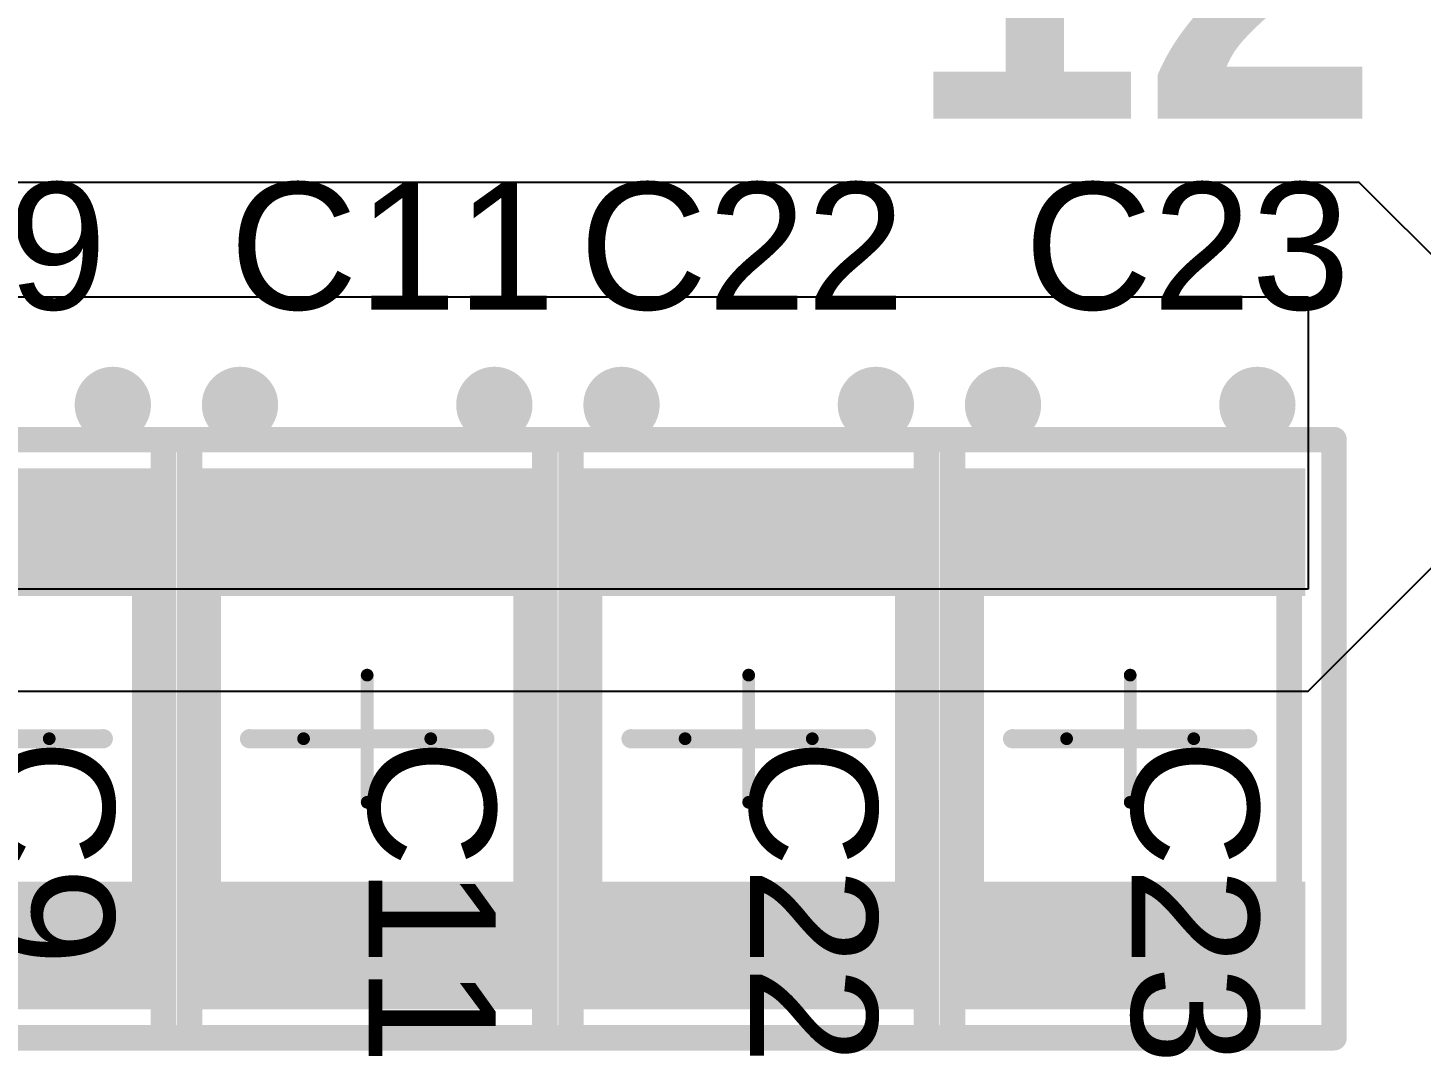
# Model space of a CAD drawing. Header units: inches. Extents: x -1.5 to 75.1, y -0.1 to 70.1.
# Drawn here: x 56.33 to 67.29, y 14.13 to 22.22 of the extents above; entities that cross this region are included whole.
import ezdxf

# ---------------------------------------------------------------- set-up
doc = ezdxf.new("R2010")
doc.units = ezdxf.units.IN
for name, color, linetype in [('Bottom Layer', 5, 'Continuous'), ('Mechanical 13', 56, 'Continuous'), ('Mechanical 15', 56, 'Continuous'), ('Mechanical 16', 56, 'Continuous'), ('Mechanical 5', 56, 'Continuous'), ('Top Layer', 1, 'Continuous'), ('Top Overlay', 2, 'Continuous'), ('Top Paste', 8, 'Continuous'), ('Top Solder', 216, 'Continuous'), ('Via Holes', 16, 'Continuous')]:
    doc.layers.add(name, color=color, linetype=linetype)
doc.styles.add('Arial', font='', dxfattribs={"height": 0.2})
doc.styles.add('Century Gothic_Bold', font='', dxfattribs={"height": 0.2})
doc.styles.get('Arial').set_extended_font_data('Arial')
doc.styles.get('Century Gothic_Bold').set_extended_font_data('Century Gothic', bold=True)

# ---------------------------------------------------------------- blocks, each defined once
blk = doc.blocks.new('1210C_170')
at = {"layer": 'Top Layer'}
for points in [[(-2.102, 1.353), (-1.148, 1.353), (-1.148, -1.353), (-2.102, -1.353)], [(1.148, 1.353), (2.102, 1.353), (2.102, -1.353), (1.148, -1.353)]]:
    blk.add_hatch(color=1, dxfattribs=at).paths.add_polyline_path(points)
at = {"layer": 'Top Paste'}
for points in [[(-2.102, 1.353), (-1.148, 1.353), (-1.148, -1.353), (-2.102, -1.353)], [(1.148, 1.353), (2.102, 1.353), (2.102, -1.353), (1.148, -1.353)]]:
    blk.add_hatch(color=8, dxfattribs=at).paths.add_polyline_path(points)
at = {"layer": 'Top Solder'}
for points in [[(-2.127, 1.378), (-1.123, 1.378), (-1.123, -1.378), (-2.127, -1.378)], [(1.123, 1.378), (2.127, 1.378), (2.127, -1.378), (1.123, -1.378)]]:
    blk.add_hatch(color=216, dxfattribs=at).paths.add_polyline_path(points)
at = {"layer": 'Mechanical 13'}
for points in [[(-1.6, -1.25, 0.2, 0.2, 0), (-1.6, 1.25, 0.2, 0.2, 0)], [(1.6, 1.25, 0.2, 0.2, 0), (-1.6, 1.25, 0.2, 0.2, 0)], [(1.6, -1.25, 0.2, 0.2, 0), (1.6, 1.25, 0.2, 0.2, 0)], [(1.6, -1.25, 0.2, 0.2, 0), (-1.6, -1.25, 0.2, 0.2, 0)]]:
    blk.add_lwpolyline(points, format="xyseb", dxfattribs=at)
for points in [[(-1.65, 1.25, 0.1, 0.1, 1), (-1.55, 1.25, 0.1, 0.1, 1)], [(-1.65, 1.25, 0.1, 0.1, 1), (-1.55, 1.25, 0.1, 0.1, 1)], [(1.55, 1.25, 0.1, 0.1, 1), (1.65, 1.25, 0.1, 0.1, 1)], [(1.55, 1.25, 0.1, 0.1, 1), (1.65, 1.25, 0.1, 0.1, 1)], [(-1.65, -1.25, 0.1, 0.1, 1), (-1.55, -1.25, 0.1, 0.1, 1)], [(-1.65, -1.25, 0.1, 0.1, 1), (-1.55, -1.25, 0.1, 0.1, 1)], [(1.55, -1.25, 0.1, 0.1, 1), (1.65, -1.25, 0.1, 0.1, 1)], [(1.55, -1.25, 0.1, 0.1, 1), (1.65, -1.25, 0.1, 0.1, 1)]]:
    blk.add_lwpolyline(points, format="xyseb", close=True, dxfattribs=at)
at = {"layer": 'Mechanical 15'}
for points in [[(-2.352, -1.603, 0.2, 0.2, 0), (-2.352, 1.603, 0.2, 0.2, 0)], [(2.352, 1.603, 0.2, 0.2, 0), (-2.352, 1.603, 0.2, 0.2, 0)], [(2.352, -1.603, 0.2, 0.2, 0), (2.352, 1.603, 0.2, 0.2, 0)], [(2.352, -1.603, 0.2, 0.2, 0), (-2.352, -1.603, 0.2, 0.2, 0)]]:
    blk.add_lwpolyline(points, format="xyseb", dxfattribs=at)
for points in [[(-2.402, 1.603, 0.1, 0.1, 1), (-2.302, 1.603, 0.1, 0.1, 1)], [(-2.402, 1.603, 0.1, 0.1, 1), (-2.302, 1.603, 0.1, 0.1, 1)], [(2.302, 1.603, 0.1, 0.1, 1), (2.402, 1.603, 0.1, 0.1, 1)], [(2.302, 1.603, 0.1, 0.1, 1), (2.402, 1.603, 0.1, 0.1, 1)], [(-2.402, -1.603, 0.1, 0.1, 1), (-2.302, -1.603, 0.1, 0.1, 1)], [(-2.402, -1.603, 0.1, 0.1, 1), (-2.302, -1.603, 0.1, 0.1, 1)], [(2.302, -1.603, 0.1, 0.1, 1), (2.402, -1.603, 0.1, 0.1, 1)], [(2.302, -1.603, 0.1, 0.1, 1), (2.402, -1.603, 0.1, 0.1, 1)]]:
    blk.add_lwpolyline(points, format="xyseb", close=True, dxfattribs=at)
at = {"layer": 'Mechanical 16'}
for points in [[(0, -0.5, 0.1, 0.1, 0), (0, 0.5, 0.1, 0.1, 0)], [(0.5, 0, 0.1, 0.1, 0), (-0.5, 0, 0.1, 0.1, 0)]]:
    blk.add_lwpolyline(points, format="xyseb", dxfattribs=at)
for points in [[(-0.025, 0.5, 0.05, 0.05, 1), (0.025, 0.5, 0.05, 0.05, 1)], [(-0.525, 0, 0.05, 0.05, 1), (-0.475, 0, 0.05, 0.05, 1)], [(0.475, 0, 0.05, 0.05, 1), (0.525, 0, 0.05, 0.05, 1)], [(-0.025, -0.5, 0.05, 0.05, 1), (0.025, -0.5, 0.05, 0.05, 1)]]:
    blk.add_lwpolyline(points, format="xyseb", close=True, dxfattribs=at)
at = {"layer": 'Mechanical 5'}
for points in [[(-2.352, -1.603, 0.2, 0.2, 0), (-2.352, 1.603, 0.2, 0.2, 0)], [(2.352, 1.603, 0.2, 0.2, 0), (-2.352, 1.603, 0.2, 0.2, 0)], [(2.352, -1.603, 0.2, 0.2, 0), (2.352, 1.603, 0.2, 0.2, 0)], [(2.352, -1.603, 0.2, 0.2, 0), (-2.352, -1.603, 0.2, 0.2, 0)]]:
    blk.add_lwpolyline(points, format="xyseb", dxfattribs=at)
for points in [[(-2.402, 1.603, 0.1, 0.1, 1), (-2.302, 1.603, 0.1, 0.1, 1)], [(-2.402, 1.603, 0.1, 0.1, 1), (-2.302, 1.603, 0.1, 0.1, 1)], [(2.302, 1.603, 0.1, 0.1, 1), (2.402, 1.603, 0.1, 0.1, 1)], [(2.302, 1.603, 0.1, 0.1, 1), (2.402, 1.603, 0.1, 0.1, 1)], [(-2.402, -1.603, 0.1, 0.1, 1), (-2.302, -1.603, 0.1, 0.1, 1)], [(-2.402, -1.603, 0.1, 0.1, 1), (-2.302, -1.603, 0.1, 0.1, 1)], [(2.302, -1.603, 0.1, 0.1, 1), (2.402, -1.603, 0.1, 0.1, 1)], [(2.302, -1.603, 0.1, 0.1, 1), (2.402, -1.603, 0.1, 0.1, 1)]]:
    blk.add_lwpolyline(points, format="xyseb", close=True, dxfattribs=at)
at = {"layer": 'Top Overlay'}
for points in [[(0.75, 1.275, 0.15, 0.15, 0), (-0.75, 1.275, 0.15, 0.15, 0)], [(0, 0, 0.15, 0.15, 0), (0, 0.925, 0.15, 0.15, 0)], [(0, -0.925, 0.15, 0.15, 0), (0, 0, 0.15, 0.15, 0)], [(0.75, -1.275, 0.15, 0.15, 0), (-0.75, -1.275, 0.15, 0.15, 0)]]:
    blk.add_lwpolyline(points, format="xyseb", dxfattribs=at)
for points in [[(-0.788, 1.275, 0.075, 0.075, 1), (-0.713, 1.275, 0.075, 0.075, 1)], [(0.713, 1.275, 0.075, 0.075, 1), (0.788, 1.275, 0.075, 0.075, 1)], [(-0.038, 0.925, 0.075, 0.075, 1), (0.038, 0.925, 0.075, 0.075, 1)], [(-0.038, 0, 0.075, 0.075, 1), (0.038, 0, 0.075, 0.075, 1)], [(-0.038, 0, 0.075, 0.075, 1), (0.038, 0, 0.075, 0.075, 1)], [(-0.038, -0.925, 0.075, 0.075, 1), (0.038, -0.925, 0.075, 0.075, 1)], [(-0.788, -1.275, 0.075, 0.075, 1), (-0.713, -1.275, 0.075, 0.075, 1)], [(0.713, -1.275, 0.075, 0.075, 1), (0.788, -1.275, 0.075, 0.075, 1)]]:
    blk.add_lwpolyline(points, format="xyseb", close=True, dxfattribs=at)
at = {"layer": 'Mechanical 5', "style": 'Arial'}
blk.add_text('C23', height=1, dxfattribs=at).set_placement((0, 0.011))
blk = doc.blocks.new('1210C_171')
at = {"layer": 'Top Layer'}
for points in [[(-2.102, 1.353), (-1.148, 1.353), (-1.148, -1.353), (-2.102, -1.353)], [(1.148, 1.353), (2.102, 1.353), (2.102, -1.353), (1.148, -1.353)]]:
    blk.add_hatch(color=1, dxfattribs=at).paths.add_polyline_path(points)
at = {"layer": 'Top Paste'}
for points in [[(-2.102, 1.353), (-1.148, 1.353), (-1.148, -1.353), (-2.102, -1.353)], [(1.148, 1.353), (2.102, 1.353), (2.102, -1.353), (1.148, -1.353)]]:
    blk.add_hatch(color=8, dxfattribs=at).paths.add_polyline_path(points)
at = {"layer": 'Top Solder'}
for points in [[(-2.127, 1.378), (-1.123, 1.378), (-1.123, -1.378), (-2.127, -1.378)], [(1.123, 1.378), (2.127, 1.378), (2.127, -1.378), (1.123, -1.378)]]:
    blk.add_hatch(color=216, dxfattribs=at).paths.add_polyline_path(points)
at = {"layer": 'Mechanical 13'}
for points in [[(-1.6, -1.25, 0.2, 0.2, 0), (-1.6, 1.25, 0.2, 0.2, 0)], [(1.6, 1.25, 0.2, 0.2, 0), (-1.6, 1.25, 0.2, 0.2, 0)], [(1.6, -1.25, 0.2, 0.2, 0), (1.6, 1.25, 0.2, 0.2, 0)], [(1.6, -1.25, 0.2, 0.2, 0), (-1.6, -1.25, 0.2, 0.2, 0)]]:
    blk.add_lwpolyline(points, format="xyseb", dxfattribs=at)
for points in [[(-1.65, 1.25, 0.1, 0.1, 1), (-1.55, 1.25, 0.1, 0.1, 1)], [(-1.65, 1.25, 0.1, 0.1, 1), (-1.55, 1.25, 0.1, 0.1, 1)], [(1.55, 1.25, 0.1, 0.1, 1), (1.65, 1.25, 0.1, 0.1, 1)], [(1.55, 1.25, 0.1, 0.1, 1), (1.65, 1.25, 0.1, 0.1, 1)], [(-1.65, -1.25, 0.1, 0.1, 1), (-1.55, -1.25, 0.1, 0.1, 1)], [(-1.65, -1.25, 0.1, 0.1, 1), (-1.55, -1.25, 0.1, 0.1, 1)], [(1.55, -1.25, 0.1, 0.1, 1), (1.65, -1.25, 0.1, 0.1, 1)], [(1.55, -1.25, 0.1, 0.1, 1), (1.65, -1.25, 0.1, 0.1, 1)]]:
    blk.add_lwpolyline(points, format="xyseb", close=True, dxfattribs=at)
at = {"layer": 'Mechanical 15'}
for points in [[(-2.352, -1.603, 0.2, 0.2, 0), (-2.352, 1.603, 0.2, 0.2, 0)], [(2.352, 1.603, 0.2, 0.2, 0), (-2.352, 1.603, 0.2, 0.2, 0)], [(2.352, -1.603, 0.2, 0.2, 0), (2.352, 1.603, 0.2, 0.2, 0)], [(2.352, -1.603, 0.2, 0.2, 0), (-2.352, -1.603, 0.2, 0.2, 0)]]:
    blk.add_lwpolyline(points, format="xyseb", dxfattribs=at)
for points in [[(-2.402, 1.603, 0.1, 0.1, 1), (-2.302, 1.603, 0.1, 0.1, 1)], [(-2.402, 1.603, 0.1, 0.1, 1), (-2.302, 1.603, 0.1, 0.1, 1)], [(2.302, 1.603, 0.1, 0.1, 1), (2.402, 1.603, 0.1, 0.1, 1)], [(2.302, 1.603, 0.1, 0.1, 1), (2.402, 1.603, 0.1, 0.1, 1)], [(-2.402, -1.603, 0.1, 0.1, 1), (-2.302, -1.603, 0.1, 0.1, 1)], [(-2.402, -1.603, 0.1, 0.1, 1), (-2.302, -1.603, 0.1, 0.1, 1)], [(2.302, -1.603, 0.1, 0.1, 1), (2.402, -1.603, 0.1, 0.1, 1)], [(2.302, -1.603, 0.1, 0.1, 1), (2.402, -1.603, 0.1, 0.1, 1)]]:
    blk.add_lwpolyline(points, format="xyseb", close=True, dxfattribs=at)
at = {"layer": 'Mechanical 16'}
for points in [[(0, -0.5, 0.1, 0.1, 0), (0, 0.5, 0.1, 0.1, 0)], [(0.5, 0, 0.1, 0.1, 0), (-0.5, 0, 0.1, 0.1, 0)]]:
    blk.add_lwpolyline(points, format="xyseb", dxfattribs=at)
for points in [[(-0.025, 0.5, 0.05, 0.05, 1), (0.025, 0.5, 0.05, 0.05, 1)], [(-0.525, 0, 0.05, 0.05, 1), (-0.475, 0, 0.05, 0.05, 1)], [(0.475, 0, 0.05, 0.05, 1), (0.525, 0, 0.05, 0.05, 1)], [(-0.025, -0.5, 0.05, 0.05, 1), (0.025, -0.5, 0.05, 0.05, 1)]]:
    blk.add_lwpolyline(points, format="xyseb", close=True, dxfattribs=at)
at = {"layer": 'Mechanical 5'}
for points in [[(-2.352, -1.603, 0.2, 0.2, 0), (-2.352, 1.603, 0.2, 0.2, 0)], [(2.352, 1.603, 0.2, 0.2, 0), (-2.352, 1.603, 0.2, 0.2, 0)], [(2.352, -1.603, 0.2, 0.2, 0), (2.352, 1.603, 0.2, 0.2, 0)], [(2.352, -1.603, 0.2, 0.2, 0), (-2.352, -1.603, 0.2, 0.2, 0)]]:
    blk.add_lwpolyline(points, format="xyseb", dxfattribs=at)
for points in [[(-2.402, 1.603, 0.1, 0.1, 1), (-2.302, 1.603, 0.1, 0.1, 1)], [(-2.402, 1.603, 0.1, 0.1, 1), (-2.302, 1.603, 0.1, 0.1, 1)], [(2.302, 1.603, 0.1, 0.1, 1), (2.402, 1.603, 0.1, 0.1, 1)], [(2.302, 1.603, 0.1, 0.1, 1), (2.402, 1.603, 0.1, 0.1, 1)], [(-2.402, -1.603, 0.1, 0.1, 1), (-2.302, -1.603, 0.1, 0.1, 1)], [(-2.402, -1.603, 0.1, 0.1, 1), (-2.302, -1.603, 0.1, 0.1, 1)], [(2.302, -1.603, 0.1, 0.1, 1), (2.402, -1.603, 0.1, 0.1, 1)], [(2.302, -1.603, 0.1, 0.1, 1), (2.402, -1.603, 0.1, 0.1, 1)]]:
    blk.add_lwpolyline(points, format="xyseb", close=True, dxfattribs=at)
at = {"layer": 'Top Overlay'}
for points in [[(0.75, 1.275, 0.15, 0.15, 0), (-0.75, 1.275, 0.15, 0.15, 0)], [(0, 0, 0.15, 0.15, 0), (0, 0.925, 0.15, 0.15, 0)], [(0, -0.925, 0.15, 0.15, 0), (0, 0, 0.15, 0.15, 0)], [(0.75, -1.275, 0.15, 0.15, 0), (-0.75, -1.275, 0.15, 0.15, 0)]]:
    blk.add_lwpolyline(points, format="xyseb", dxfattribs=at)
for points in [[(-0.788, 1.275, 0.075, 0.075, 1), (-0.713, 1.275, 0.075, 0.075, 1)], [(0.713, 1.275, 0.075, 0.075, 1), (0.788, 1.275, 0.075, 0.075, 1)], [(-0.038, 0.925, 0.075, 0.075, 1), (0.038, 0.925, 0.075, 0.075, 1)], [(-0.038, 0, 0.075, 0.075, 1), (0.038, 0, 0.075, 0.075, 1)], [(-0.038, 0, 0.075, 0.075, 1), (0.038, 0, 0.075, 0.075, 1)], [(-0.038, -0.925, 0.075, 0.075, 1), (0.038, -0.925, 0.075, 0.075, 1)], [(-0.788, -1.275, 0.075, 0.075, 1), (-0.713, -1.275, 0.075, 0.075, 1)], [(0.713, -1.275, 0.075, 0.075, 1), (0.788, -1.275, 0.075, 0.075, 1)]]:
    blk.add_lwpolyline(points, format="xyseb", close=True, dxfattribs=at)
at = {"layer": 'Mechanical 5', "style": 'Arial'}
blk.add_text('C22', height=1, dxfattribs=at).set_placement((0, 0.011))
blk = doc.blocks.new('1210C_182')
at = {"layer": 'Top Layer'}
for points in [[(-2.102, 1.353), (-1.148, 1.353), (-1.148, -1.353), (-2.102, -1.353)], [(1.148, 1.353), (2.102, 1.353), (2.102, -1.353), (1.148, -1.353)]]:
    blk.add_hatch(color=1, dxfattribs=at).paths.add_polyline_path(points)
at = {"layer": 'Top Paste'}
for points in [[(-2.102, 1.353), (-1.148, 1.353), (-1.148, -1.353), (-2.102, -1.353)], [(1.148, 1.353), (2.102, 1.353), (2.102, -1.353), (1.148, -1.353)]]:
    blk.add_hatch(color=8, dxfattribs=at).paths.add_polyline_path(points)
at = {"layer": 'Top Solder'}
for points in [[(-2.127, 1.378), (-1.123, 1.378), (-1.123, -1.378), (-2.127, -1.378)], [(1.123, 1.378), (2.127, 1.378), (2.127, -1.378), (1.123, -1.378)]]:
    blk.add_hatch(color=216, dxfattribs=at).paths.add_polyline_path(points)
at = {"layer": 'Mechanical 13'}
for points in [[(-1.6, -1.25, 0.2, 0.2, 0), (-1.6, 1.25, 0.2, 0.2, 0)], [(1.6, 1.25, 0.2, 0.2, 0), (-1.6, 1.25, 0.2, 0.2, 0)], [(1.6, -1.25, 0.2, 0.2, 0), (1.6, 1.25, 0.2, 0.2, 0)], [(1.6, -1.25, 0.2, 0.2, 0), (-1.6, -1.25, 0.2, 0.2, 0)]]:
    blk.add_lwpolyline(points, format="xyseb", dxfattribs=at)
for points in [[(-1.65, 1.25, 0.1, 0.1, 1), (-1.55, 1.25, 0.1, 0.1, 1)], [(-1.65, 1.25, 0.1, 0.1, 1), (-1.55, 1.25, 0.1, 0.1, 1)], [(1.55, 1.25, 0.1, 0.1, 1), (1.65, 1.25, 0.1, 0.1, 1)], [(1.55, 1.25, 0.1, 0.1, 1), (1.65, 1.25, 0.1, 0.1, 1)], [(-1.65, -1.25, 0.1, 0.1, 1), (-1.55, -1.25, 0.1, 0.1, 1)], [(-1.65, -1.25, 0.1, 0.1, 1), (-1.55, -1.25, 0.1, 0.1, 1)], [(1.55, -1.25, 0.1, 0.1, 1), (1.65, -1.25, 0.1, 0.1, 1)], [(1.55, -1.25, 0.1, 0.1, 1), (1.65, -1.25, 0.1, 0.1, 1)]]:
    blk.add_lwpolyline(points, format="xyseb", close=True, dxfattribs=at)
at = {"layer": 'Mechanical 15'}
for points in [[(-2.352, -1.603, 0.2, 0.2, 0), (-2.352, 1.603, 0.2, 0.2, 0)], [(2.352, 1.603, 0.2, 0.2, 0), (-2.352, 1.603, 0.2, 0.2, 0)], [(2.352, -1.603, 0.2, 0.2, 0), (2.352, 1.603, 0.2, 0.2, 0)], [(2.352, -1.603, 0.2, 0.2, 0), (-2.352, -1.603, 0.2, 0.2, 0)]]:
    blk.add_lwpolyline(points, format="xyseb", dxfattribs=at)
for points in [[(-2.402, 1.603, 0.1, 0.1, 1), (-2.302, 1.603, 0.1, 0.1, 1)], [(-2.402, 1.603, 0.1, 0.1, 1), (-2.302, 1.603, 0.1, 0.1, 1)], [(2.302, 1.603, 0.1, 0.1, 1), (2.402, 1.603, 0.1, 0.1, 1)], [(2.302, 1.603, 0.1, 0.1, 1), (2.402, 1.603, 0.1, 0.1, 1)], [(-2.402, -1.603, 0.1, 0.1, 1), (-2.302, -1.603, 0.1, 0.1, 1)], [(-2.402, -1.603, 0.1, 0.1, 1), (-2.302, -1.603, 0.1, 0.1, 1)], [(2.302, -1.603, 0.1, 0.1, 1), (2.402, -1.603, 0.1, 0.1, 1)], [(2.302, -1.603, 0.1, 0.1, 1), (2.402, -1.603, 0.1, 0.1, 1)]]:
    blk.add_lwpolyline(points, format="xyseb", close=True, dxfattribs=at)
at = {"layer": 'Mechanical 16'}
for points in [[(0, -0.5, 0.1, 0.1, 0), (0, 0.5, 0.1, 0.1, 0)], [(0.5, 0, 0.1, 0.1, 0), (-0.5, 0, 0.1, 0.1, 0)]]:
    blk.add_lwpolyline(points, format="xyseb", dxfattribs=at)
for points in [[(-0.025, 0.5, 0.05, 0.05, 1), (0.025, 0.5, 0.05, 0.05, 1)], [(-0.525, 0, 0.05, 0.05, 1), (-0.475, 0, 0.05, 0.05, 1)], [(0.475, 0, 0.05, 0.05, 1), (0.525, 0, 0.05, 0.05, 1)], [(-0.025, -0.5, 0.05, 0.05, 1), (0.025, -0.5, 0.05, 0.05, 1)]]:
    blk.add_lwpolyline(points, format="xyseb", close=True, dxfattribs=at)
at = {"layer": 'Mechanical 5'}
for points in [[(-2.352, -1.603, 0.2, 0.2, 0), (-2.352, 1.603, 0.2, 0.2, 0)], [(2.352, 1.603, 0.2, 0.2, 0), (-2.352, 1.603, 0.2, 0.2, 0)], [(2.352, -1.603, 0.2, 0.2, 0), (2.352, 1.603, 0.2, 0.2, 0)], [(2.352, -1.603, 0.2, 0.2, 0), (-2.352, -1.603, 0.2, 0.2, 0)]]:
    blk.add_lwpolyline(points, format="xyseb", dxfattribs=at)
for points in [[(-2.402, 1.603, 0.1, 0.1, 1), (-2.302, 1.603, 0.1, 0.1, 1)], [(-2.402, 1.603, 0.1, 0.1, 1), (-2.302, 1.603, 0.1, 0.1, 1)], [(2.302, 1.603, 0.1, 0.1, 1), (2.402, 1.603, 0.1, 0.1, 1)], [(2.302, 1.603, 0.1, 0.1, 1), (2.402, 1.603, 0.1, 0.1, 1)], [(-2.402, -1.603, 0.1, 0.1, 1), (-2.302, -1.603, 0.1, 0.1, 1)], [(-2.402, -1.603, 0.1, 0.1, 1), (-2.302, -1.603, 0.1, 0.1, 1)], [(2.302, -1.603, 0.1, 0.1, 1), (2.402, -1.603, 0.1, 0.1, 1)], [(2.302, -1.603, 0.1, 0.1, 1), (2.402, -1.603, 0.1, 0.1, 1)]]:
    blk.add_lwpolyline(points, format="xyseb", close=True, dxfattribs=at)
at = {"layer": 'Top Overlay'}
for points in [[(0.75, 1.275, 0.15, 0.15, 0), (-0.75, 1.275, 0.15, 0.15, 0)], [(0, 0, 0.15, 0.15, 0), (0, 0.925, 0.15, 0.15, 0)], [(0, -0.925, 0.15, 0.15, 0), (0, 0, 0.15, 0.15, 0)], [(0.75, -1.275, 0.15, 0.15, 0), (-0.75, -1.275, 0.15, 0.15, 0)]]:
    blk.add_lwpolyline(points, format="xyseb", dxfattribs=at)
for points in [[(-0.788, 1.275, 0.075, 0.075, 1), (-0.713, 1.275, 0.075, 0.075, 1)], [(0.713, 1.275, 0.075, 0.075, 1), (0.788, 1.275, 0.075, 0.075, 1)], [(-0.038, 0.925, 0.075, 0.075, 1), (0.038, 0.925, 0.075, 0.075, 1)], [(-0.038, 0, 0.075, 0.075, 1), (0.038, 0, 0.075, 0.075, 1)], [(-0.038, 0, 0.075, 0.075, 1), (0.038, 0, 0.075, 0.075, 1)], [(-0.038, -0.925, 0.075, 0.075, 1), (0.038, -0.925, 0.075, 0.075, 1)], [(-0.788, -1.275, 0.075, 0.075, 1), (-0.713, -1.275, 0.075, 0.075, 1)], [(0.713, -1.275, 0.075, 0.075, 1), (0.788, -1.275, 0.075, 0.075, 1)]]:
    blk.add_lwpolyline(points, format="xyseb", close=True, dxfattribs=at)
at = {"layer": 'Mechanical 5', "style": 'Arial'}
blk.add_text('C11', height=1, dxfattribs=at).set_placement((0, 0.011))
blk = doc.blocks.new('1210C_184')
at = {"layer": 'Top Layer'}
for points in [[(-2.102, 1.353), (-1.148, 1.353), (-1.148, -1.353), (-2.102, -1.353)], [(1.148, 1.353), (2.102, 1.353), (2.102, -1.353), (1.148, -1.353)]]:
    blk.add_hatch(color=1, dxfattribs=at).paths.add_polyline_path(points)
at = {"layer": 'Top Paste'}
for points in [[(-2.102, 1.353), (-1.148, 1.353), (-1.148, -1.353), (-2.102, -1.353)], [(1.148, 1.353), (2.102, 1.353), (2.102, -1.353), (1.148, -1.353)]]:
    blk.add_hatch(color=8, dxfattribs=at).paths.add_polyline_path(points)
at = {"layer": 'Top Solder'}
for points in [[(-2.127, 1.378), (-1.123, 1.378), (-1.123, -1.378), (-2.127, -1.378)], [(1.123, 1.378), (2.127, 1.378), (2.127, -1.378), (1.123, -1.378)]]:
    blk.add_hatch(color=216, dxfattribs=at).paths.add_polyline_path(points)
at = {"layer": 'Mechanical 13'}
for points in [[(-1.6, -1.25, 0.2, 0.2, 0), (-1.6, 1.25, 0.2, 0.2, 0)], [(1.6, 1.25, 0.2, 0.2, 0), (-1.6, 1.25, 0.2, 0.2, 0)], [(1.6, -1.25, 0.2, 0.2, 0), (1.6, 1.25, 0.2, 0.2, 0)], [(1.6, -1.25, 0.2, 0.2, 0), (-1.6, -1.25, 0.2, 0.2, 0)]]:
    blk.add_lwpolyline(points, format="xyseb", dxfattribs=at)
for points in [[(-1.65, 1.25, 0.1, 0.1, 1), (-1.55, 1.25, 0.1, 0.1, 1)], [(-1.65, 1.25, 0.1, 0.1, 1), (-1.55, 1.25, 0.1, 0.1, 1)], [(1.55, 1.25, 0.1, 0.1, 1), (1.65, 1.25, 0.1, 0.1, 1)], [(1.55, 1.25, 0.1, 0.1, 1), (1.65, 1.25, 0.1, 0.1, 1)], [(-1.65, -1.25, 0.1, 0.1, 1), (-1.55, -1.25, 0.1, 0.1, 1)], [(-1.65, -1.25, 0.1, 0.1, 1), (-1.55, -1.25, 0.1, 0.1, 1)], [(1.55, -1.25, 0.1, 0.1, 1), (1.65, -1.25, 0.1, 0.1, 1)], [(1.55, -1.25, 0.1, 0.1, 1), (1.65, -1.25, 0.1, 0.1, 1)]]:
    blk.add_lwpolyline(points, format="xyseb", close=True, dxfattribs=at)
at = {"layer": 'Mechanical 15'}
for points in [[(-2.352, -1.603, 0.2, 0.2, 0), (-2.352, 1.603, 0.2, 0.2, 0)], [(2.352, 1.603, 0.2, 0.2, 0), (-2.352, 1.603, 0.2, 0.2, 0)], [(2.352, -1.603, 0.2, 0.2, 0), (2.352, 1.603, 0.2, 0.2, 0)], [(2.352, -1.603, 0.2, 0.2, 0), (-2.352, -1.603, 0.2, 0.2, 0)]]:
    blk.add_lwpolyline(points, format="xyseb", dxfattribs=at)
for points in [[(-2.402, 1.603, 0.1, 0.1, 1), (-2.302, 1.603, 0.1, 0.1, 1)], [(-2.402, 1.603, 0.1, 0.1, 1), (-2.302, 1.603, 0.1, 0.1, 1)], [(2.302, 1.603, 0.1, 0.1, 1), (2.402, 1.603, 0.1, 0.1, 1)], [(2.302, 1.603, 0.1, 0.1, 1), (2.402, 1.603, 0.1, 0.1, 1)], [(-2.402, -1.603, 0.1, 0.1, 1), (-2.302, -1.603, 0.1, 0.1, 1)], [(-2.402, -1.603, 0.1, 0.1, 1), (-2.302, -1.603, 0.1, 0.1, 1)], [(2.302, -1.603, 0.1, 0.1, 1), (2.402, -1.603, 0.1, 0.1, 1)], [(2.302, -1.603, 0.1, 0.1, 1), (2.402, -1.603, 0.1, 0.1, 1)]]:
    blk.add_lwpolyline(points, format="xyseb", close=True, dxfattribs=at)
at = {"layer": 'Mechanical 16'}
for points in [[(0, -0.5, 0.1, 0.1, 0), (0, 0.5, 0.1, 0.1, 0)], [(0.5, 0, 0.1, 0.1, 0), (-0.5, 0, 0.1, 0.1, 0)]]:
    blk.add_lwpolyline(points, format="xyseb", dxfattribs=at)
for points in [[(-0.025, 0.5, 0.05, 0.05, 1), (0.025, 0.5, 0.05, 0.05, 1)], [(-0.525, 0, 0.05, 0.05, 1), (-0.475, 0, 0.05, 0.05, 1)], [(0.475, 0, 0.05, 0.05, 1), (0.525, 0, 0.05, 0.05, 1)], [(-0.025, -0.5, 0.05, 0.05, 1), (0.025, -0.5, 0.05, 0.05, 1)]]:
    blk.add_lwpolyline(points, format="xyseb", close=True, dxfattribs=at)
at = {"layer": 'Mechanical 5'}
for points in [[(-2.352, -1.603, 0.2, 0.2, 0), (-2.352, 1.603, 0.2, 0.2, 0)], [(2.352, 1.603, 0.2, 0.2, 0), (-2.352, 1.603, 0.2, 0.2, 0)], [(2.352, -1.603, 0.2, 0.2, 0), (2.352, 1.603, 0.2, 0.2, 0)], [(2.352, -1.603, 0.2, 0.2, 0), (-2.352, -1.603, 0.2, 0.2, 0)]]:
    blk.add_lwpolyline(points, format="xyseb", dxfattribs=at)
for points in [[(-2.402, 1.603, 0.1, 0.1, 1), (-2.302, 1.603, 0.1, 0.1, 1)], [(-2.402, 1.603, 0.1, 0.1, 1), (-2.302, 1.603, 0.1, 0.1, 1)], [(2.302, 1.603, 0.1, 0.1, 1), (2.402, 1.603, 0.1, 0.1, 1)], [(2.302, 1.603, 0.1, 0.1, 1), (2.402, 1.603, 0.1, 0.1, 1)], [(-2.402, -1.603, 0.1, 0.1, 1), (-2.302, -1.603, 0.1, 0.1, 1)], [(-2.402, -1.603, 0.1, 0.1, 1), (-2.302, -1.603, 0.1, 0.1, 1)], [(2.302, -1.603, 0.1, 0.1, 1), (2.402, -1.603, 0.1, 0.1, 1)], [(2.302, -1.603, 0.1, 0.1, 1), (2.402, -1.603, 0.1, 0.1, 1)]]:
    blk.add_lwpolyline(points, format="xyseb", close=True, dxfattribs=at)
at = {"layer": 'Top Overlay'}
for points in [[(0.75, 1.275, 0.15, 0.15, 0), (-0.75, 1.275, 0.15, 0.15, 0)], [(0, 0, 0.15, 0.15, 0), (0, 0.925, 0.15, 0.15, 0)], [(0, -0.925, 0.15, 0.15, 0), (0, 0, 0.15, 0.15, 0)], [(0.75, -1.275, 0.15, 0.15, 0), (-0.75, -1.275, 0.15, 0.15, 0)]]:
    blk.add_lwpolyline(points, format="xyseb", dxfattribs=at)
for points in [[(-0.788, 1.275, 0.075, 0.075, 1), (-0.713, 1.275, 0.075, 0.075, 1)], [(0.713, 1.275, 0.075, 0.075, 1), (0.788, 1.275, 0.075, 0.075, 1)], [(-0.038, 0.925, 0.075, 0.075, 1), (0.038, 0.925, 0.075, 0.075, 1)], [(-0.038, 0, 0.075, 0.075, 1), (0.038, 0, 0.075, 0.075, 1)], [(-0.038, 0, 0.075, 0.075, 1), (0.038, 0, 0.075, 0.075, 1)], [(-0.038, -0.925, 0.075, 0.075, 1), (0.038, -0.925, 0.075, 0.075, 1)], [(-0.788, -1.275, 0.075, 0.075, 1), (-0.713, -1.275, 0.075, 0.075, 1)], [(0.713, -1.275, 0.075, 0.075, 1), (0.788, -1.275, 0.075, 0.075, 1)]]:
    blk.add_lwpolyline(points, format="xyseb", close=True, dxfattribs=at)
at = {"layer": 'Mechanical 5', "style": 'Arial'}
blk.add_text('C9', height=1, dxfattribs=at).set_placement((0, 0.011))

msp = doc.modelspace()

# ---------------------------------------------------------------- hatches: boundary and pattern name
at = {"layer": 'Bottom Layer'}
h = msp.add_hatch(color=5, dxfattribs=at)
edge = h.paths.add_edge_path()
edge.add_arc((57, 19.25), 0.3, 0, 360)
h = msp.add_hatch(color=5, dxfattribs=at)
edge = h.paths.add_edge_path()
edge.add_arc((58, 19.25), 0.3, 0, 360)
h = msp.add_hatch(color=5, dxfattribs=at)
edge = h.paths.add_edge_path()
edge.add_arc((60, 19.25), 0.3, 0, 360)
h = msp.add_hatch(color=5, dxfattribs=at)
edge = h.paths.add_edge_path()
edge.add_arc((61, 19.25), 0.3, 0, 360)
h = msp.add_hatch(color=5, dxfattribs=at)
edge = h.paths.add_edge_path()
edge.add_arc((63, 19.25), 0.3, 0, 360)
h = msp.add_hatch(color=5, dxfattribs=at)
edge = h.paths.add_edge_path()
edge.add_arc((64, 19.25), 0.3, 0, 360)
h = msp.add_hatch(color=5, dxfattribs=at)
edge = h.paths.add_edge_path()
edge.add_arc((66, 19.25), 0.3, 0, 360)
at = {"layer": 'Top Layer'}
h = msp.add_hatch(color=1, dxfattribs=at)
edge = h.paths.add_edge_path()
edge.add_arc((57, 19.25), 0.3, 0, 360)
h = msp.add_hatch(color=1, dxfattribs=at)
edge = h.paths.add_edge_path()
edge.add_arc((58, 19.25), 0.3, 0, 360)
h = msp.add_hatch(color=1, dxfattribs=at)
edge = h.paths.add_edge_path()
edge.add_arc((60, 19.25), 0.3, 0, 360)
h = msp.add_hatch(color=1, dxfattribs=at)
edge = h.paths.add_edge_path()
edge.add_arc((61, 19.25), 0.3, 0, 360)
h = msp.add_hatch(color=1, dxfattribs=at)
edge = h.paths.add_edge_path()
edge.add_arc((63, 19.25), 0.3, 0, 360)
h = msp.add_hatch(color=1, dxfattribs=at)
edge = h.paths.add_edge_path()
edge.add_arc((64, 19.25), 0.3, 0, 360)
h = msp.add_hatch(color=1, dxfattribs=at)
edge = h.paths.add_edge_path()
edge.add_arc((66, 19.25), 0.3, 0, 360)
at = {"layer": 'Via Holes'}
h = msp.add_hatch(color=7, dxfattribs=at)
edge = h.paths.add_edge_path()
edge.add_arc((57, 19.25), 0.15, 0, 360)
h = msp.add_hatch(color=7, dxfattribs=at)
edge = h.paths.add_edge_path()
edge.add_arc((58, 19.25), 0.15, 0, 360)
h = msp.add_hatch(color=7, dxfattribs=at)
edge = h.paths.add_edge_path()
edge.add_arc((60, 19.25), 0.15, 0, 360)
h = msp.add_hatch(color=7, dxfattribs=at)
edge = h.paths.add_edge_path()
edge.add_arc((61, 19.25), 0.15, 0, 360)
h = msp.add_hatch(color=7, dxfattribs=at)
edge = h.paths.add_edge_path()
edge.add_arc((63, 19.25), 0.15, 0, 360)
h = msp.add_hatch(color=7, dxfattribs=at)
edge = h.paths.add_edge_path()
edge.add_arc((64, 19.25), 0.15, 0, 360)
h = msp.add_hatch(color=7, dxfattribs=at)
edge = h.paths.add_edge_path()
edge.add_arc((66, 19.25), 0.15, 0, 360)

# ---------------------------------------------------------------- linework, layer by layer
at = {"layer": 'Top Layer'}
for p, q in [((66.8, 21), (48, 21)), ((67.9, 19.9), (66.8, 21)), ((48.6, 20.1), (66.4, 20.1)), ((66.4, 20.1), (66.4, 17.8)), ((66.4, 17), (68.2, 18.8)), ((66.4, 17.8), (48.6, 17.8)), ((44.7, 17), (66.4, 17))]:
    msp.add_line(p, q, dxfattribs=at)

# ---------------------------------------------------------------- block references
at = {"rotation": 270}
for name, p in [('1210C_184', (56, 16.625)), ('1210C_182', (59, 16.625)), ('1210C_171', (62, 16.625)), ('1210C_170', (65, 16.625))]:
    msp.add_blockref(name, p, dxfattribs=at)

# ---------------------------------------------------------------- texts
at = {"layer": 'Top Overlay'}
for s, height, style, p in [('12V', 2.5, 'Century Gothic_Bold', (63.241, 21.5)), ('C9', 1, 'Arial', (55.167, 20)), ('C11', 1, 'Arial', (57.917, 20)), ('C22', 1, 'Arial', (60.667, 20)), ('C23', 1, 'Arial', (64.167, 20))]:
    msp.add_text(s, height=height, dxfattribs=dict(at, style=style)).set_placement(p)

doc.saveas('drawing.dxf')
